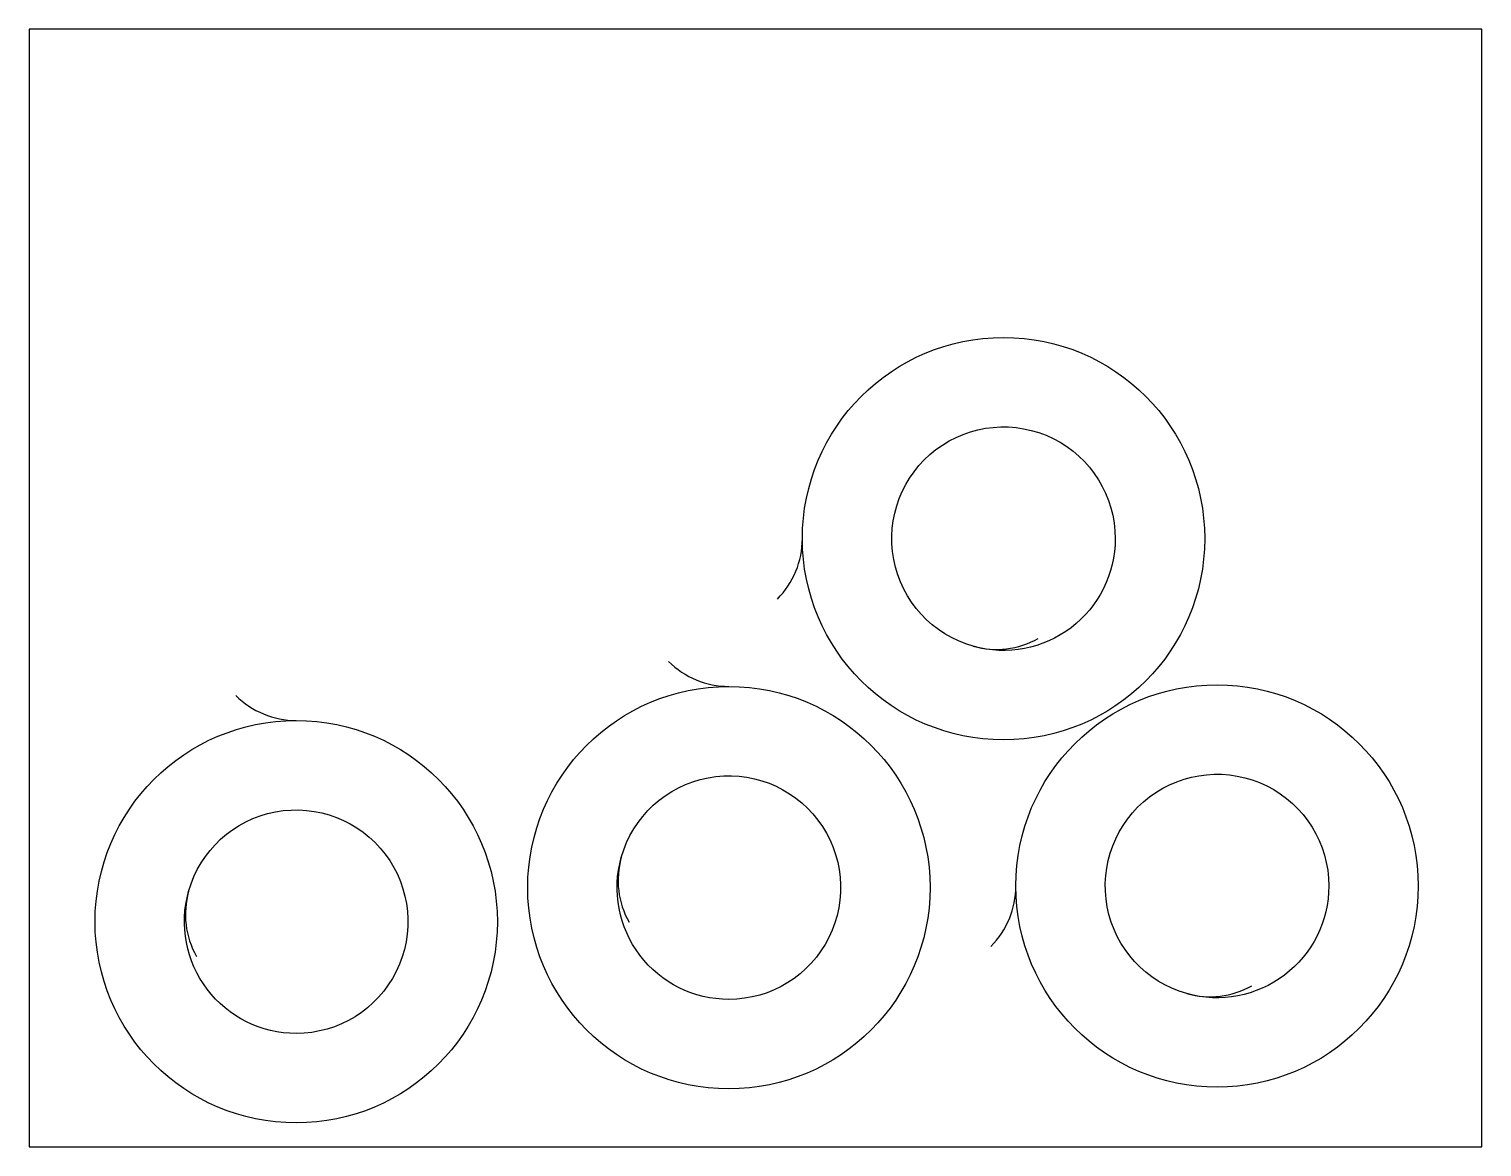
# Model space of a CAD drawing. Header units: millimetres. Extents: x 0 to 65, y 0 to 50.
import ezdxf

# ---------------------------------------------------------------- set-up
doc = ezdxf.new("R2010")
doc.units = ezdxf.units.MM
for name, color, linetype, true_color in [('CUT', 7, 'CONTINUOUS', 0x000000), ('LEADIN', 1, 'CONTINUOUS', 0xff0000), ('SHEET', 30, 'CONTINUOUS', 0xf36926)]:
    doc.layers.add(name, color=color, linetype=linetype, true_color=true_color)

msp = doc.modelspace()

# ---------------------------------------------------------------- linework, layer by layer
at = {"layer": 'CUT'}
for points in [[(34.595637, 27.207465, -0.414213562), (43.595637, 36.207465, -0.414213562), (52.595637, 27.207465), (52.595637, 27.207465, -1)], [(42.244593, 22.393456, -0.619794643), (40.575308, 31.192137, -0.619794643), (48.595637, 27.207465), (48.595637, 27.207465, -0.496821494)], [(31.308724, 20.597911, -0.414213562), (40.308724, 11.597911, -0.414213562), (31.308724, 2.597911), (31.308724, 2.597911, -1)], [(44.147764, 11.671588, -0.414213562), (53.147764, 20.671588, -0.414213562), (62.147764, 11.671588), (62.147764, 11.671588, -1)], [(11.951676, 19.075126, -0.414213562), (20.951676, 10.075126, -0.414213562), (11.951676, 1.075126), (11.951676, 1.075126, -1)], [(26.494715, 12.948955, -0.619794643), (35.293396, 14.61824, -0.619794643), (31.308724, 6.597911), (31.308724, 6.597911, -0.496821494)], [(51.79672, 6.857579, -0.619794643), (50.127435, 15.65626, -0.619794643), (58.147764, 11.671588), (58.147764, 11.671588, -0.496821494)], [(7.137667, 11.42617, -0.619794643), (15.936348, 13.095455, -0.619794643), (11.951676, 5.075126), (11.951676, 5.075126, -0.496821494)]]:
    msp.add_lwpolyline(points, format="xyb", close=True, dxfattribs=at)
at = {"layer": 'LEADIN'}
for centre, start, end in [((30.775919, 27.207465), 315, 0), ((43.276715, 26.071088), 254.323304, 299.323304), ((31.308724, 24.417629), 225, 270), ((11.951676, 22.894844), 225, 270), ((30.172347, 11.916833), 164.323304, 209.323304), ((10.815299, 10.394048), 164.323304, 209.323304), ((40.328045, 11.671588), 315, 0), ((52.828842, 10.535211), 254.323304, 299.323304)]:
    msp.add_arc(centre, 3.819719, start, end, dxfattribs=at)
at = {"layer": 'SHEET'}
for p, q in [((65, 50), (0, 50)), ((0, 50), (0, 0)), ((65, 0), (65, 50)), ((0, 0), (65, 0))]:
    msp.add_line(p, q, dxfattribs=at)

doc.saveas('drawing.dxf')
